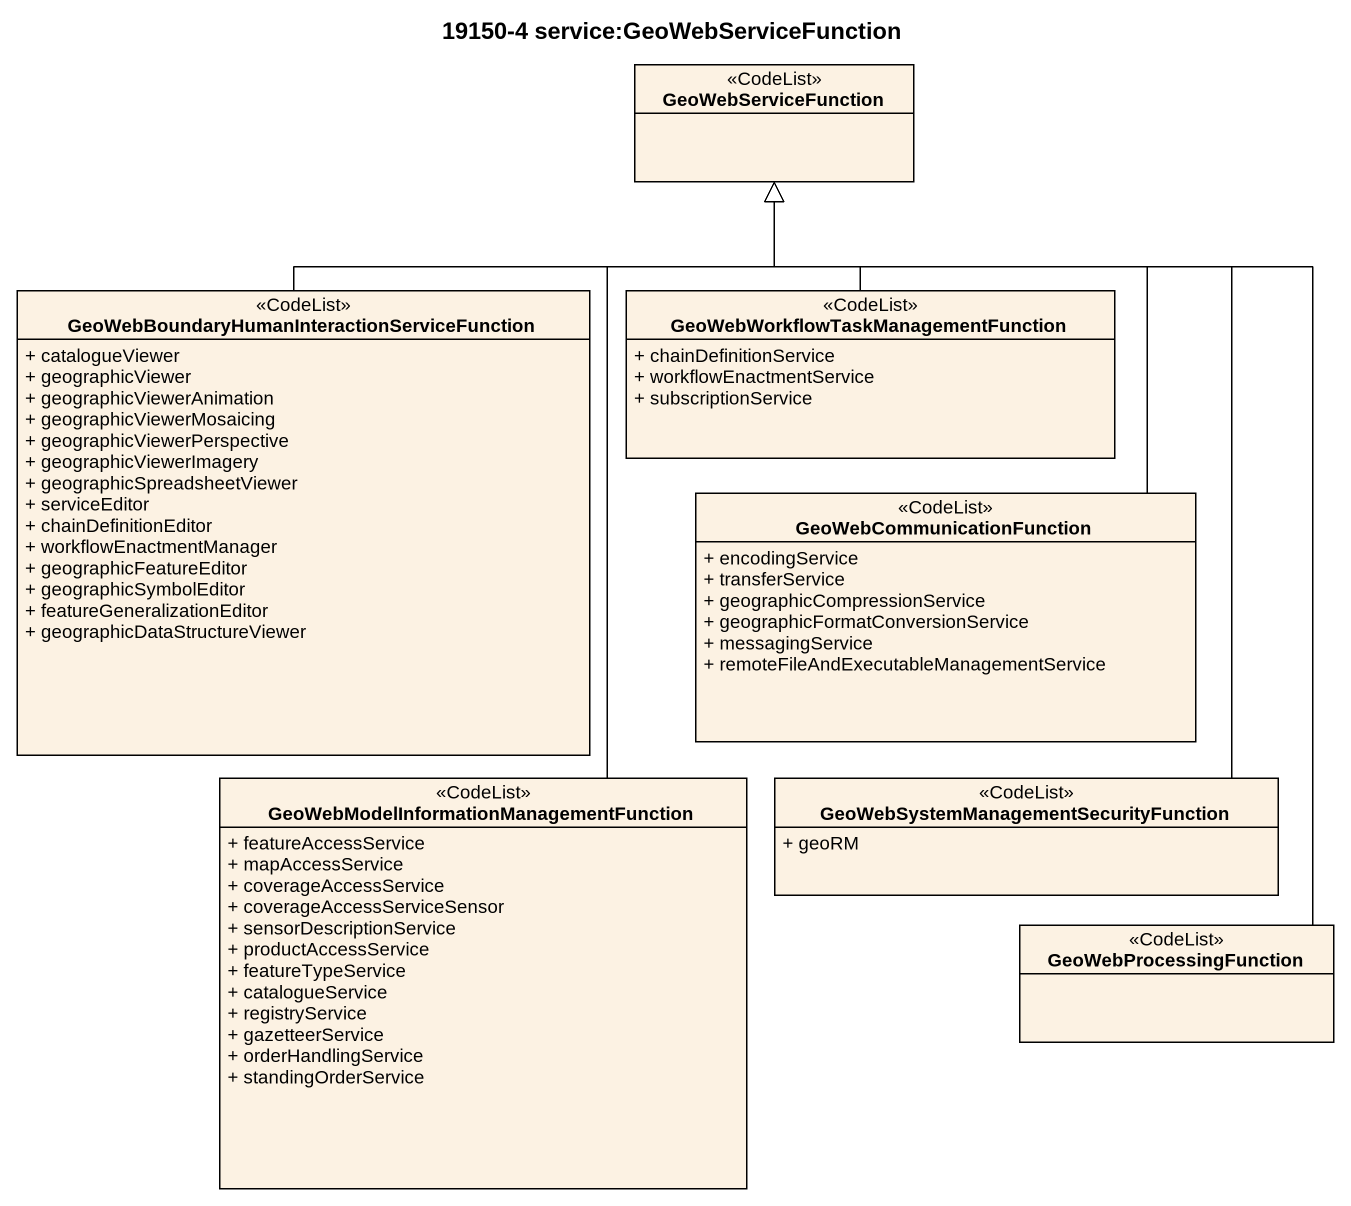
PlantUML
@startuml
title 19150-4 service:GeoWebServiceFunction
hide circle
hide empty members
skinparam classAttributeIconSize 0
class GeoWebServiceFunction <<CodeList>>
class "GeoWebBoundaryHumanInteractionServiceFunction" as GeoWebBoundaryHumanInteracti <<CodeList>> {
  + catalogueViewer
  + geographicViewer
  + geographicViewerAnimation
  + geographicViewerMosaicing
  + geographicViewerPerspective
  + geographicViewerImagery
  + geographicSpreadsheetViewer
  + serviceEditor
  + chainDefinitionEditor
  + workflowEnactmentManager
  + geographicFeatureEditor
  + geographicSymbolEditor
  + featureGeneralizationEditor
  + geographicDataStructureViewer
}
class "GeoWebWorkflowTaskManagementFunction" as GeoWebWorkflowTaskManagement <<CodeList>> {
  + chainDefinitionService
  + workflowEnactmentService
  + subscriptionService
}
class GeoWebCommunicationFunction <<CodeList>> {
  + encodingService
  + transferService
  + geographicCompressionService
  + geographicFormatConversionService
  + messagingService
  + remoteFileAndExecutableManagementService
}
class "GeoWebModelInformationManagementFunction" as GeoWebModelInformationManage <<CodeList>> {
  + featureAccessService
  + mapAccessService
  + coverageAccessService
  + coverageAccessServiceSensor
  + sensorDescriptionService
  + productAccessService
  + featureTypeService
  + catalogueService
  + registryService
  + gazetteerService
  + orderHandlingService
  + standingOrderService
}
class "GeoWebSystemManagementSecurityFunction" as GeoWebSystemManagementSecuri <<CodeList>> {
  + geoRM
}
class GeoWebProcessingFunction <<CodeList>>
GeoWebBoundaryHumanInteracti -up-|> GeoWebServiceFunction
GeoWebWorkflowTaskManagement -up-|> GeoWebServiceFunction
GeoWebCommunicationFunction -up-|> GeoWebServiceFunction
GeoWebModelInformationManage -up-|> GeoWebServiceFunction
GeoWebSystemManagementSecuri -up-|> GeoWebServiceFunction
GeoWebProcessingFunction -up-|> GeoWebServiceFunction
@enduml
